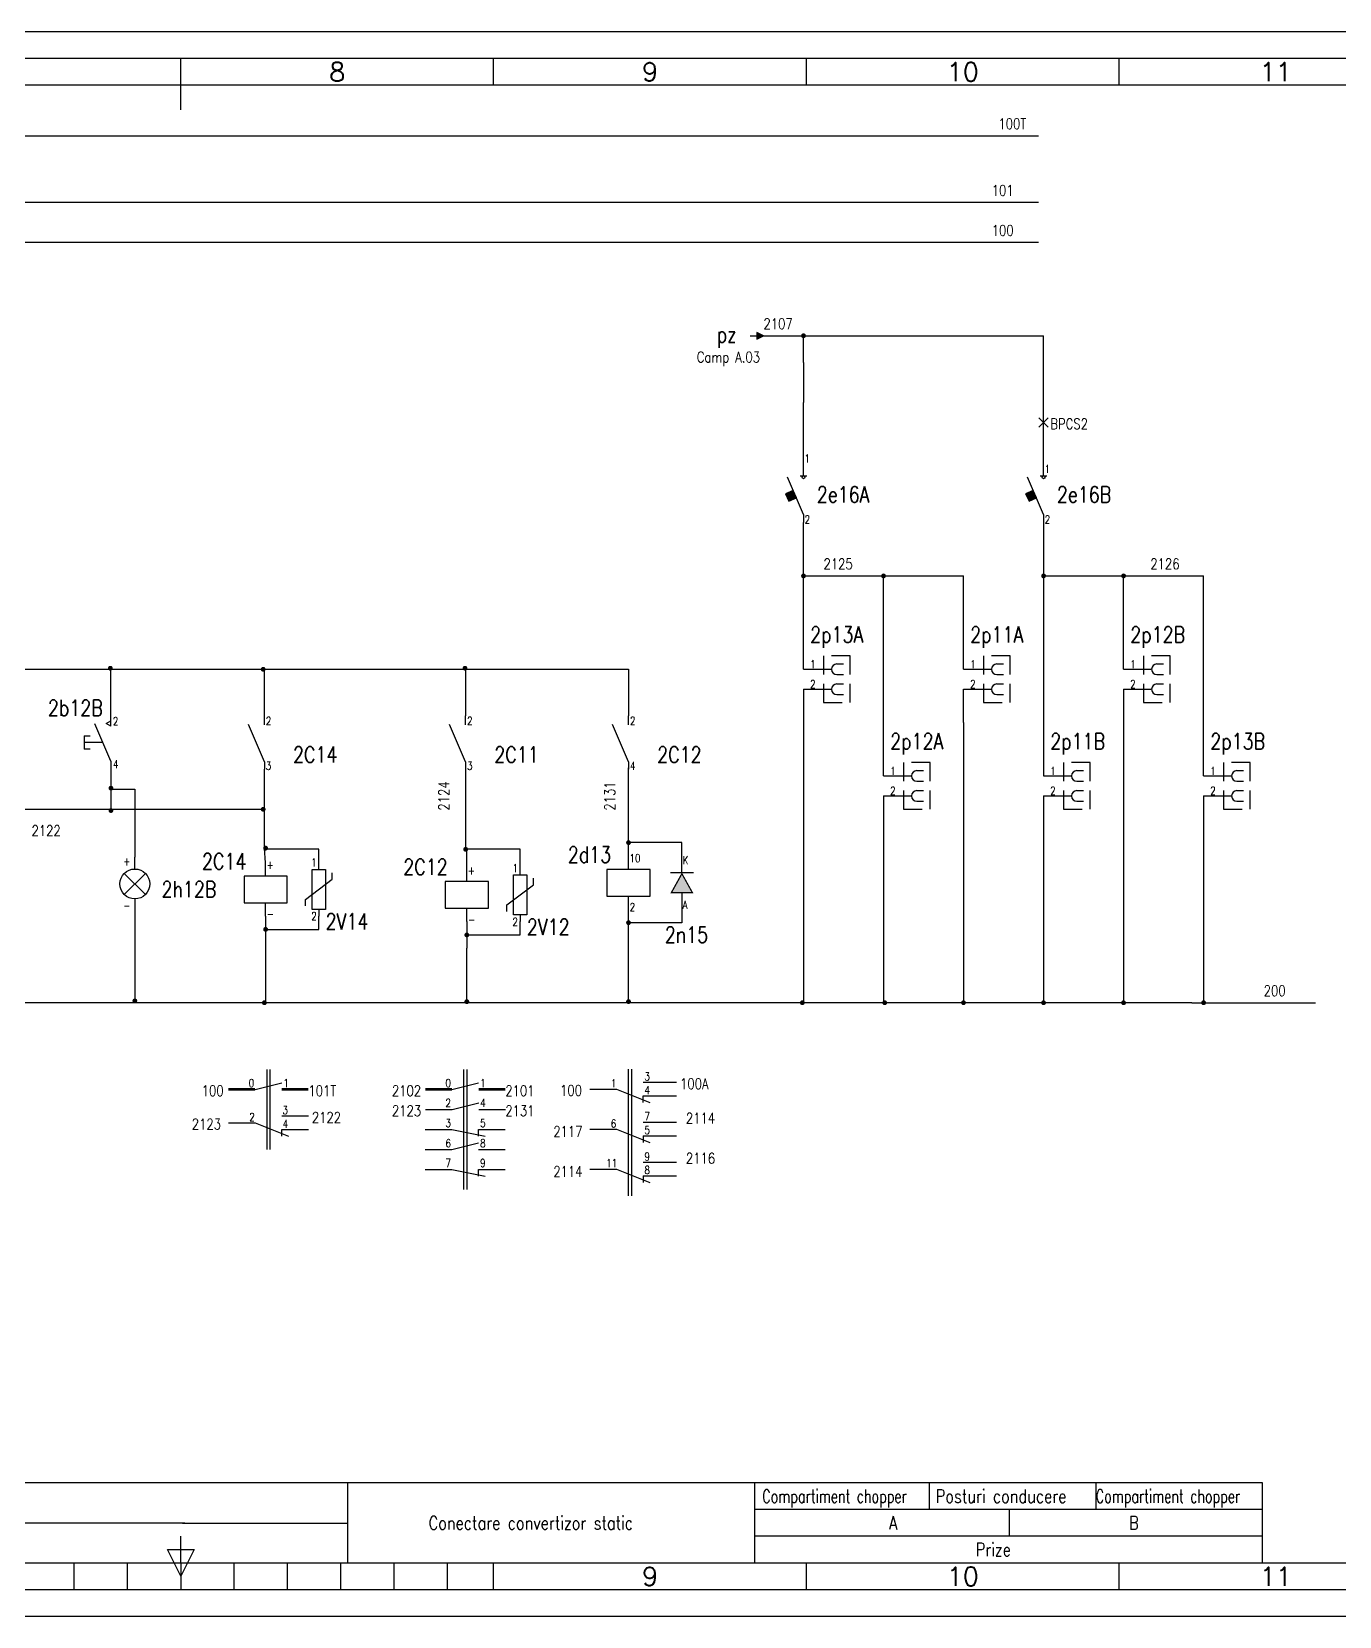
# Model space of a CAD drawing. Extents: x 23 to 1306, y -395 to 239.
# Drawn here: x 857.9 to 1103, y -394.7 to -97.7 of the extents above; entities that cross this region are included whole.
import ezdxf
from ezdxf.enums import TextEntityAlignment as Align

# ---------------------------------------------------------------- set-up
doc = ezdxf.new("R2010")
doc.units = 0
doc.header["$LTSCALE"] = 7
doc.header["$MEASUREMENT"] = 0
doc.linetypes.add('DASHED', pattern=[0.75, 0.5, -0.25])
doc.layers.get('0').update_dxf_attribs({"linetype": 'CONTINUOUS'})
doc.layers.add('MODIF', color=2, linetype='CONTINUOUS')
doc.layers.add('TAG', color=2, linetype='CONTINUOUS')
doc.styles.add('ISO', font='SIMPLEX.SHX')
doc.styles.add('ROMANS', font='romans', dxfattribs={"width": 0.8})

# ---------------------------------------------------------------- blocks, each defined once
blk = doc.blocks.new('SAGEATA')
at = {"flags": 128}
for points in [[(0, 2.5), (-0.625, 1.25), (0.625, 1.25), (0, 2.5)], [(0, 0), (0, 2.5)]]:
    blk.add_lwpolyline(points, dxfattribs=at)
blk.add_solid([(-0.625, 1.25), (0, 2.5), (0.625, 1.25)])
at = {"layer": 'TAG', "style": 'ROMANS', "width": 0.8}
for tag, p, rotation in [('1S', (0, 10), 180), ('1V', (0, 11.25), 270), ('1E', (2.5, 2.5), 90)]:
    blk.add_attdef(tag, p, '', height=3, rotation=rotation, dxfattribs=at)
blk.add_attdef('1N', (-5, 3.75), '', height=3, dxfattribs=at)
blk = doc.blocks.new('BA-RV-D')
at = {"linetype": 'Continuous'}
for p, q in [((0, -1.92), (0, 0)), ((-0.87, -1.42), (0, -0.92)), ((0, -1.92), (-0.87, -1.42)), ((-5, -3.75), (-5, -6.25)), ((-5, -3.75), (-3.91, -3.75)), ((-1.5, -5), (-5, -5)), ((-3.91, -6.25), (-5, -6.25)), ((0, -8.5), (0, -10))]:
    blk.add_line(p, q, dxfattribs=at)
at = {"linetype": 'Continuous', "flags": 128}
blk.add_lwpolyline([(0, -8.5), (-3, -1.5)], dxfattribs=at)
at = {"layer": 'TAG', "linetype": 'Continuous', "style": 'ROMANS', "width": 0.8}
for tag, p in [('1', (0.37, -1.73)), ('2', (0.36, -9.81))]:
    blk.add_attdef(tag, p, '', height=1.5, dxfattribs=at)
blk.add_attdef('P1', text='', height=3, dxfattribs=at).set_placement((-5.59, -6.52), align=Align.MIDDLE_RIGHT)
blk = doc.blocks.new('BEC')
at = {"linetype": 'Continuous'}
for p, q in [((0, -2.2), (0, 0)), ((1.98, -6.98), (-1.98, -3.02)), ((1.98, -3.02), (-1.98, -6.98)), ((0, -7.8), (0, -10))]:
    blk.add_line(p, q, dxfattribs=at)
blk.add_circle((0, -5), 2.8, dxfattribs=at)
at = {"layer": 'TAG', "linetype": 'Continuous', "style": 'ROMANS', "width": 0.8}
for tag, p, height in [('HH', (-3.84, -3.19), 3), ('1H', (4.42, -1.96), 1.5), ('2H', (4.4, -10.66), 1.5)]:
    blk.add_attdef(tag, p, '', height=height, rotation=90, dxfattribs=at)
for tag, p, height in [('1V', (0.46, -1.45), 1.5), ('HV', (-8.62, -6.71), 3), ('2V', (0.51, -10.25), 1.5)]:
    blk.add_attdef(tag, p, '', height=height, dxfattribs=at)
blk = doc.blocks.new('BILUTA')
at = {"linetype": 'Continuous', "flags": 128}
blk.add_lwpolyline([(-0.225, 0, 0.45, 0.45, 1), (0.225, 0, 0.45, 0.45, 1)], format="xyseb", close=True, dxfattribs=at)
blk = doc.blocks.new('2EC-A')
for p, q in [((-0.3, -2.5), (-0.3, -17.5)), ((0.3, -2.5), (0.3, -17.5)), ((-2.5, -6.25), (2.5, -5)), ((7.5, -11.25), (2.5, -11.25)), ((-7.5, -12.5), (-2.5, -12.5)), ((-2.5, -12.5), (3.75, -15)), ((2.5, -13.75), (7.5, -13.75)), ((2.5, -15), (2.5, -13.75))]:
    blk.add_line(p, q)
at = {"const_width": 0.5}
for points in [[(-7.5, -6.25), (-2.5, -6.25)], [(2.5, -6.25), (7.5, -6.25)]]:
    blk.add_lwpolyline(points, dxfattribs=at)
at = {"style": 'ROMANS', "width": 0.8}
for s, p in [('0', (-3.7, -5.81)), ('1', (2.8, -5.81)), ('2', (-3.58, -12.17)), ('3', (2.65, -10.88)), ('4', (2.65, -13.46))]:
    blk.add_text(s, height=1.5, dxfattribs=at).set_placement(p)
blk = doc.blocks.new('2MTU')
for p, q in [((-0.3, -2.5), (-0.3, -25)), ((0.3, -2.5), (0.3, -25)), ((-2.5, -6.25), (2.5, -5)), ((-2.47, -10), (2.53, -8.75)), ((-7.47, -10), (-2.47, -10)), ((2.53, -10), (7.53, -10)), ((-7.5, -13.75), (-2.5, -13.75)), ((-2.5, -13.75), (3.75, -15)), ((2.5, -13.75), (7.5, -13.75)), ((2.5, -15), (2.5, -13.75)), ((-7.5, -17.5), (-2.5, -17.5)), ((-2.5, -17.5), (2.5, -16.25)), ((2.5, -17.5), (7.5, -17.5)), ((-7.5, -21.25), (-2.5, -21.25)), ((-2.5, -21.25), (3.75, -22.5)), ((2.5, -21.25), (7.5, -21.25)), ((2.5, -22.5), (2.5, -21.25))]:
    blk.add_line(p, q)
at = {"const_width": 0.5}
for points in [[(-7.5, -6.25), (-2.5, -6.25)], [(2.5, -6.25), (7.5, -6.25)]]:
    blk.add_lwpolyline(points, dxfattribs=at)
at = {"style": 'ROMANS', "width": 0.8}
for s, p in [('0', (-3.7, -5.81)), ('1', (2.8, -5.81)), ('2', (-3.7, -9.52)), ('4', (2.8, -9.52)), ('3', (-3.7, -13.3)), ('5', (2.8, -13.3)), ('6', (-3.7, -17.08)), ('8', (2.8, -17.08)), ('7', (-3.7, -20.79)), ('9', (2.8, -20.79))]:
    blk.add_text(s, height=1.5, dxfattribs=at).set_placement(p)
blk = doc.blocks.new('BOB-REL')
at = {"linetype": 'Continuous'}
for p, q in [((0, -2.5), (0, 0)), ((0, -10), (0, -7.5))]:
    blk.add_line(p, q, dxfattribs=at)
at = {"linetype": 'Continuous', "flags": 128}
blk.add_lwpolyline([(4.05, -7.5), (4.05, -2.5), (-4.05, -2.5), (-4.05, -7.5)], close=True, dxfattribs=at)
at = {"layer": 'TAG', "linetype": 'Continuous', "style": 'ROMANS', "width": 0.8}
blk.add_attdef('K', text='', height=3, dxfattribs=at).set_placement((-4.37, 1.57), align=Align.MIDDLE_RIGHT)
for tag, p in [('1', (0.18, -1.15)), ('2', (0.21, -10.33))]:
    blk.add_attdef(tag, p, '', height=1.5, dxfattribs=at)
blk = doc.blocks.new('VRSTR')
for p, q in [((0, -1.25), (0, 0)), ((-1.25, -8.75), (-1.25, -1.25)), ((-1.25, -1.25), (1.25, -1.25)), ((1.25, -1.25), (1.25, -8.75)), ((2.5, -3.12), (2.5, -1.88)), ((-2.5, -6.88), (2.5, -3.12)), ((-2.5, -8.12), (-2.5, -6.88)), ((1.25, -8.75), (-1.25, -8.75)), ((0, -8.75), (0, -10))]:
    blk.add_line(p, q)
at = {"layer": 'TAG', "style": 'ROMANS', "width": 0.8}
for tag, p, height in [('1E', (-2.1, 2.56), 1.5), ('E', (-7.5, 0), 3), ('VE', (-7.5, -6.25), 3), ('2E', (-2.1, -9.35), 1.5)]:
    blk.add_attdef(tag, p, '', height=height, rotation=270, dxfattribs=at)
for tag, p, height in [('1N', (0.01, 0.57), 1.5), ('N', (3.75, -2.5), 3), ('VN', (3.75, -8.75), 3), ('2N', (0.01, -10.92), 1.5)]:
    blk.add_attdef(tag, p, '', height=height, dxfattribs=at)
blk = doc.blocks.new('2CND')
at = {"linetype": 'Continuous'}
for p, q in [((0, -1.64), (0, 0)), ((0, -8.62), (-3, -1.62)), ((0, -8.62), (0, -10))]:
    blk.add_line(p, q, dxfattribs=at)
at = {"layer": 'TAG', "linetype": 'Continuous', "style": 'ROMANS', "width": 0.8}
for tag, p in [('1', (0.26, -1.67)), ('2', (0.26, -10.09))]:
    blk.add_attdef(tag, p, '', height=1.5, dxfattribs=at)
blk.add_attdef('K1', text='', height=3, dxfattribs=at).set_placement((-5.58, -4.47), align=Align.MIDDLE_RIGHT)
blk = doc.blocks.new('2PRZ-2')
at = {"linetype": 'DASHED'}
for p, q in [((2.5, 2.5), (2.5, -6.25)), ((7.5, 2.5), (2.5, 2.5)), ((7.5, -6.25), (7.5, 2.5)), ((2.5, -6.25), (7.5, -6.25))]:
    blk.add_line(p, q, dxfattribs=at)
at = {"flags": 128}
for points in [[(0, 0), (4, 0)], [(5, 1), (6.25, 1)], [(5, -1), (6.25, -1)], [(5, -2.75), (6.25, -2.75)], [(0, -3.75), (4, -3.75)], [(5, -4.75), (6.25, -4.75)]]:
    blk.add_lwpolyline(points, dxfattribs=at)
for centre in [(5, 0), (5, -3.75)]:
    blk.add_arc(centre, 1, 90, 270)
at = {"layer": 'TAG', "style": 'ROMANS', "width": 0.8}
for tag, p, height in [('P', (4.45, 3.12), 3), ('1', (-0.01, 0.2), 1.5), ('2', (-0.01, -3.52), 1.5)]:
    blk.add_attdef(tag, p, '', height=height, dxfattribs=at)
blk = doc.blocks.new('X')
for p, q in [((-0.88, -0.88), (0.88, 0.88)), ((-0.88, 0.88), (0.88, -0.88))]:
    blk.add_line(p, q)
at = {"layer": 'TAG', "style": 'ROMANS', "width": 0.8}
blk.add_attdef('X', (-2.5, 2.5), '', height=2, dxfattribs=at)
blk = doc.blocks.new('2MONO1')
at = {"linetype": 'Continuous'}
for p, q in [((0, -1.25), (0, 0)), ((0, -8.5), (-3, -1.5)), ((-0.63, -1.25), (0.63, -1.25)), ((0, -8.5), (0, -10))]:
    blk.add_line(p, q, dxfattribs=at)
at = {"linetype": 'Continuous', "flags": 128}
blk.add_lwpolyline([(-1.32, -5.39), (-1.95, -3.97), (-3.37, -4.6), (-2.73, -6.02)], close=True, dxfattribs=at)
at = {"linetype": 'Continuous'}
blk.add_circle((0, -1.52), 0.273, dxfattribs=at)
blk.add_solid([(-2.73, -6.02), (-3.37, -4.6), (-1.32, -5.39), (-1.95, -3.97)], dxfattribs=at)
at = {"layer": 'TAG', "linetype": 'Continuous', "style": 'ROMANS', "width": 0.8}
for tag, p, height in [('1', (0.2, -0.7), 1.5), ('Q1', (-9.59, -6.79), 3), ('2', (0.2, -10.18), 1.5)]:
    blk.add_attdef(tag, p, '', height=height, dxfattribs=at)
blk = doc.blocks.new('DIODA')
at = {"linetype": 'Continuous'}
for p, q in [((0, -3.22), (0, 0)), ((0, -6.9), (0, -10))]:
    blk.add_line(p, q, dxfattribs=at)
at = {"linetype": 'Continuous', "const_width": 0.24, "flags": 128}
blk.add_lwpolyline([(0, -3.32), (-1.96, -6.85), (1.96, -6.85)], close=True, dxfattribs=at)
at = {"linetype": 'Continuous', "flags": 128}
blk.add_lwpolyline([(-2.16, -3.1), (2.17, -3.1)], dxfattribs=at)
at = {"linetype": 'Continuous'}
blk.add_solid([(-0.01, -3.32), (1.92, -6.84), (-1.91, -6.86)], dxfattribs=at)
at = {"layer": 'TAG', "linetype": 'Continuous', "style": 'ROMANS', "width": 0.8}
for tag, rotation, p in [('DE', 90, (-12.18, -1.74)), ('DV', 270, (-4.34, -6.03)), ('DS', 180, (-10.42, -5.99)), ('TE', 90, (6.57, -2.99)), ('TS', 180, (8.33, -7.24)), ('TV', 270, (14.41, -7.28))]:
    blk.add_attdef(tag, text='', height=3, rotation=rotation, dxfattribs=at).set_placement(p, align=Align.MIDDLE_RIGHT)
for tag, p in [('DN', (-6.08, -2.02)), ('TN', (12.67, -3.27))]:
    blk.add_attdef(tag, text='', height=3, dxfattribs=at).set_placement(p, align=Align.MIDDLE_RIGHT)
for tag, p, rotation in [('1E', (-2.65, -2.22), 90), ('1S', (-0.23, -0.04), 180), ('1V', (2.72, 0.3), 270), ('2E', (-2.65, -10.15), 90), ('2S', (-0.37, -8.45), 180), ('2V', (2.63, -8.07), 270)]:
    blk.add_attdef(tag, p, '', height=1.5, rotation=rotation, dxfattribs=at)
for tag, p in [('1N', (0.16, -1.54)), ('2N', (0.15, -9.9))]:
    blk.add_attdef(tag, p, '', height=1.5, dxfattribs=at)
blk = doc.blocks.new('RI13')
for p, q in [((-0.3, -2.5), (-0.3, -26.25)), ((0.3, -2.5), (0.3, -26.25)), ((8.75, -5), (2.5, -5)), ((-7.5, -6.25), (-2.5, -6.25)), ((-2.5, -6.25), (3.75, -8.75)), ((2.5, -7.5), (8.75, -7.5)), ((2.5, -8.75), (2.5, -7.5)), ((-7.5, -13.75), (-2.5, -13.75)), ((-2.5, -13.75), (3.75, -16.25)), ((8.75, -12.5), (2.5, -12.5)), ((2.5, -15), (8.75, -15)), ((2.5, -15), (2.5, -16.25)), ((8.75, -20), (2.5, -20)), ((-7.5, -21.25), (-2.5, -21.25)), ((-2.5, -21.25), (3.75, -23.75)), ((2.5, -22.5), (8.75, -22.5)), ((2.5, -22.5), (2.5, -23.75))]:
    blk.add_line(p, q)
at = {"style": 'ROMANS', "width": 0.8}
for s, p in [('1', (-3.58, -5.92)), ('3', (2.73, -4.63)), ('4', (2.73, -7.21)), ('7', (2.73, -12.11)), ('6', (-3.58, -13.47)), ('5', (2.73, -14.69)), ('11', (-4.45, -20.88)), ('9', (2.73, -19.66)), ('8', (2.73, -22.17))]:
    blk.add_text(s, height=1.5, dxfattribs=at).set_placement(p)

msp = doc.modelspace()

# ---------------------------------------------------------------- linework, layer by layer
at = {"color": 240}
for p, q in [((1306.33, -97.74), (486.25, -97.74)), ((1301.33, -102.74), (491.25, -102.74)), ((491.25, -389.74), (1301.33, -389.74)), ((486.25, -394.74), (1306.33, -394.74))]:
    msp.add_line(p, q, dxfattribs=at)
at = {"color": 70}
for p, q in [((885.81, -112.4), (885.81, -102.74)), ((944.45, -107.74), (944.45, -102.74)), ((1003.09, -107.74), (1003.09, -102.74)), ((1061.73, -107.74), (1061.73, -102.74)), ((1296.33, -107.74), (496.25, -107.74)), ((883.33, -382.24), (888.33, -382.24)), ((885.83, -387.24), (883.33, -382.24)), ((888.33, -382.24), (885.83, -387.24)), ((496.25, -384.74), (1296.33, -384.74)), ((865.83, -389.74), (865.83, -384.74)), ((875.83, -389.74), (875.83, -384.74)), ((885.83, -384.74), (885.83, -389.74)), ((895.83, -389.74), (895.83, -384.74)), ((905.83, -389.74), (905.83, -384.74)), ((915.83, -389.74), (915.83, -384.74)), ((925.83, -389.74), (925.83, -384.74)), ((935.83, -389.74), (935.83, -384.74)), ((944.45, -389.74), (944.45, -384.74)), ((944.45, -389.74), (944.45, -384.74)), ((1003.09, -389.74), (1003.09, -384.74)), ((1061.73, -389.74), (1061.73, -384.74))]:
    msp.add_line(p, q, dxfattribs=at)
at = {"layer": 'MODIF'}
for p, q in [((792.83, -117.24), (1029.08, -117.24)), ((1029.08, -117.24), (1046.58, -117.24)), ((1046.58, -129.74), (805.33, -129.74)), ((1046.58, -137.24), (805.33, -137.24)), ((995.04, -154.74), (1047.54, -154.74)), ((1002.54, -159.74), (1002.54, -154.74)), ((1047.54, -179.74), (1047.54, -154.74)), ((1002.54, -159.74), (1002.54, -167.24)), ((1002.54, -179.74), (1002.54, -167.24)), ((1002.54, -195.99), (1002.54, -189.74)), ((1047.54, -189.74), (1047.54, -237.24)), ((1002.54, -217.24), (1002.54, -194.74)), ((1002.54, -199.74), (1032.54, -199.74)), ((1017.54, -237.24), (1017.54, -199.74)), ((1032.54, -217.24), (1032.54, -199.74)), ((1047.54, -199.74), (1077.54, -199.74)), ((1062.54, -217.24), (1062.54, -199.74)), ((1077.54, -237.24), (1077.54, -199.74)), ((807.83, -217.24), (916.36, -217.24)), ((872.71, -225.99), (872.71, -217.24)), ((901.48, -225.99), (901.48, -217.24)), ((916.36, -217.24), (939.21, -217.24)), ((939.21, -217.24), (939.21, -225.99)), ((939.21, -217.24), (969.76, -217.24)), ((969.76, -217.24), (969.74, -225.99)), ((1002.54, -217.24), (1003.79, -217.24)), ((1032.54, -217.24), (1033.79, -217.24)), ((1062.54, -217.24), (1063.79, -217.24)), ((1002.54, -220.99), (1002.54, -265.99)), ((1002.54, -220.99), (1003.79, -220.99)), ((1032.54, -227.24), (1032.54, -220.99)), ((1032.54, -220.99), (1033.79, -220.99)), ((1062.54, -220.99), (1062.54, -273.49)), ((1062.54, -220.99), (1063.79, -220.99)), ((1032.54, -227.24), (1032.54, -272.24)), ((872.71, -235.99), (872.71, -243.49)), ((901.48, -242.24), (901.48, -235.99)), ((939.21, -235.99), (939.21, -250.77)), ((969.74, -252.24), (969.74, -235.69)), ((1017.54, -237.24), (1018.79, -237.24)), ((1047.54, -237.24), (1048.79, -237.24)), ((1077.54, -237.24), (1078.79, -237.24)), ((872.71, -239.74), (877.2, -239.74)), ((877.2, -239.74), (877.2, -252.48)), ((856.39, -243.49), (889.89, -243.49)), ((889.89, -243.49), (901.48, -243.49)), ((901.48, -250.8), (901.48, -242.24)), ((1017.54, -240.99), (1017.54, -265.99)), ((1017.54, -240.99), (1018.79, -240.99)), ((1047.54, -240.99), (1047.54, -273.49)), ((1047.54, -240.99), (1048.79, -240.99)), ((1077.54, -240.99), (1077.54, -273.49)), ((1077.54, -240.99), (1078.79, -240.99)), ((901.71, -253.49), (901.48, -250.77)), ((901.71, -250.77), (901.71, -250.77)), ((911.71, -250.99), (901.71, -250.99)), ((911.71, -253.49), (911.71, -250.99)), ((939.43, -254.54), (939.43, -250.99)), ((949.43, -250.99), (939.43, -250.99)), ((949.43, -254.54), (949.43, -250.99)), ((979.74, -249.74), (969.74, -249.74)), ((979.74, -252.24), (979.74, -249.74)), ((877.2, -262.48), (877.2, -279.62)), ((901.71, -263.49), (901.71, -279.74)), ((911.71, -265.99), (911.71, -263.49)), ((969.74, -279.74), (969.74, -262.24)), ((979.74, -262.24), (979.74, -264.74)), ((901.71, -265.99), (911.71, -265.99)), ((939.43, -264.54), (939.43, -269.54)), ((939.43, -267.04), (949.43, -267.04)), ((949.43, -267.04), (949.43, -264.54)), ((979.74, -264.74), (969.74, -264.74)), ((1002.54, -265.99), (1002.54, -279.74)), ((1017.54, -265.99), (1017.54, -279.74)), ((939.43, -279.54), (939.43, -269.54)), ((1032.54, -272.24), (1032.54, -279.74)), ((1047.54, -273.49), (1047.54, -279.74)), ((1062.54, -273.49), (1062.54, -279.74)), ((1077.54, -273.49), (1077.54, -279.74)), ((1075.33, -279.74), (664.08, -279.74)), ((877.2, -279.39), (877.2, -279.39)), ((901.48, -279.74), (901.48, -279.74)), ((969.74, -279.52), (969.74, -279.52)), ((1075.33, -279.74), (1098.49, -279.74)), ((917.04, -369.71), (917.04, -384.57)), ((993.35, -369.74), (993.35, -384.74)), ((1026.07, -369.74), (1026.07, -374.74)), ((1057.32, -369.74), (1057.32, -374.74)), ((1088.57, -374.74), (993.57, -374.74)), ((1041.07, -374.74), (1041.07, -379.74)), ((731.58, -377.24), (886.58, -377.24)), ((885.83, -384.74), (885.83, -379.74)), ((886.11, -377.26), (917.04, -377.26)), ((1088.57, -379.74), (993.57, -379.74))]:
    msp.add_line(p, q, dxfattribs=at)
at = {"layer": 'MODIF', "flags": 128}
msp.add_lwpolyline([(1088.57, -384.74), (1088.57, -369.74), (531.07, -369.74)], dxfattribs=at)

# ---------------------------------------------------------------- block references
at = {"layer": 'MODIF'}
ref = msp.add_blockref('SAGEATA', (992.54, -154.74), dxfattribs=dict(at, rotation=270))
ref.add_attrib('1E', 'pz', (986.29, -155.99), dxfattribs={"layer": 'TAG', "height": 3, "style": 'ROMANS', "width": 0.8})
for name, p in [('BILUTA', (1002.54, -154.74)), ('BILUTA', (1002.54, -199.74)), ('BILUTA', (1017.54, -199.74)), ('BILUTA', (1047.54, -199.74)), ('BILUTA', (1062.54, -199.74)), ('BILUTA', (872.6, -217.05)), ('BILUTA', (901.26, -217.24)), ('BILUTA', (939.09, -217.05)), ('BILUTA', (872.71, -239.52)), ('BILUTA', (872.71, -243.72)), ('BILUTA', (901.26, -243.49)), ('BILUTA', (969.74, -249.74)), ('BILUTA', (901.71, -250.77)), ('BILUTA', (939.21, -250.99)), ('BILUTA', (969.74, -264.74)), ('BILUTA', (901.71, -265.99)), ('BILUTA', (939.43, -267.04)), ('BILUTA', (877.2, -279.39)), ('BILUTA', (939.43, -279.54)), ('BILUTA', (969.74, -279.52)), ('BILUTA', (901.48, -279.74)), ('BILUTA', (1002.32, -279.74)), ('BILUTA', (1017.77, -279.74)), ('BILUTA', (1032.54, -279.74)), ('BILUTA', (1047.54, -279.74)), ('BILUTA', (1062.54, -279.74)), ('BILUTA', (1077.54, -279.74)), ('2EC-A', (902.23, -289.74)), ('2MTU', (939.13, -289.74)), ('RI13', (970, -289.67))]:
    msp.add_blockref(name, p, dxfattribs=at)
ref = msp.add_blockref('X', (1047.54, -170.99), dxfattribs=at)
ref.add_attrib('X', 'BPCS2', (1048.79, -172.24), dxfattribs={"layer": 'TAG', "height": 2, "style": 'ROMANS', "width": 0.8})
ref = msp.add_blockref('2MONO1', (1002.54, -179.74), dxfattribs=at)
ref.add_attrib('Q1', '2e16A', (1005.04, -185.99), dxfattribs={"layer": 'TAG', "height": 3, "style": 'ROMANS', "width": 0.8})
ref.add_attrib('2', '2', (1002.74, -189.92), dxfattribs={"layer": 'TAG', "height": 1.5, "style": 'ROMANS', "width": 0.8})
ref.add_attrib('1', '1', (1002.74, -178.49), dxfattribs={"layer": 'TAG', "height": 1.5, "style": 'ROMANS', "width": 0.8})
ref = msp.add_blockref('2MONO1', (1047.54, -179.74), dxfattribs=at)
ref.add_attrib('Q1', '2e16B', (1050.04, -185.99), dxfattribs={"layer": 'TAG', "height": 3, "style": 'ROMANS', "width": 0.8})
ref.add_attrib('2', '2', (1047.74, -189.92), dxfattribs={"layer": 'TAG', "height": 1.5, "style": 'ROMANS', "width": 0.8})
ref.add_attrib('1', '1', (1047.74, -180.44), dxfattribs={"layer": 'TAG', "height": 1.5, "style": 'ROMANS', "width": 0.8})
ref = msp.add_blockref('2PRZ-2', (1003.79, -217.24), dxfattribs=at)
ref.add_attrib('1', '1', (1003.78, -217.04), dxfattribs={"layer": 'TAG', "height": 1.5, "style": 'ROMANS', "width": 0.8})
ref.add_attrib('P', '2p13A', (1003.79, -212.24), dxfattribs={"layer": 'TAG', "height": 3, "style": 'ROMANS', "width": 0.8})
ref.add_attrib('2', '2', (1003.78, -220.76), dxfattribs={"layer": 'TAG', "height": 1.5, "style": 'ROMANS', "width": 0.8})
ref = msp.add_blockref('2PRZ-2', (1033.79, -217.24), dxfattribs=at)
ref.add_attrib('1', '1', (1033.78, -217.04), dxfattribs={"layer": 'TAG', "height": 1.5, "style": 'ROMANS', "width": 0.8})
ref.add_attrib('P', '2p11A', (1033.79, -212.24), dxfattribs={"layer": 'TAG', "height": 3, "style": 'ROMANS', "width": 0.8})
ref.add_attrib('2', '2', (1033.78, -220.76), dxfattribs={"layer": 'TAG', "height": 1.5, "style": 'ROMANS', "width": 0.8})
ref = msp.add_blockref('2PRZ-2', (1063.79, -217.24), dxfattribs=at)
ref.add_attrib('1', '1', (1063.78, -217.04), dxfattribs={"layer": 'TAG', "height": 1.5, "style": 'ROMANS', "width": 0.8})
ref.add_attrib('P', '2p12B', (1063.79, -212.24), dxfattribs={"layer": 'TAG', "height": 3, "style": 'ROMANS', "width": 0.8})
ref.add_attrib('2', '2', (1063.78, -220.76), dxfattribs={"layer": 'TAG', "height": 1.5, "style": 'ROMANS', "width": 0.8})
ref = msp.add_blockref('BA-RV-D', (872.71, -225.99), dxfattribs=at)
ref.add_attrib('P1', '2b12B', dxfattribs={"layer": 'TAG', "height": 3, "style": 'ROMANS', "width": 0.8}).set_placement((871.19, -224.49), align=Align.MIDDLE_RIGHT)
ref.add_attrib('2', '4', (873.08, -235.8), dxfattribs={"layer": 'TAG', "height": 1.5, "style": 'ROMANS', "width": 0.8})
ref.add_attrib('1', '2', (873.08, -227.72), dxfattribs={"layer": 'TAG', "height": 1.5, "style": 'ROMANS', "width": 0.8})
ref = msp.add_blockref('2CND', (901.48, -225.99), dxfattribs=at)
ref.add_attrib('K1', '2C14', dxfattribs={"layer": 'TAG', "linetype": 'Continuous', "height": 3, "style": 'ROMANS', "width": 0.8}).set_placement((915.18, -233.24), align=Align.MIDDLE_RIGHT)
ref.add_attrib('2', '3', (901.75, -236.08), dxfattribs={"layer": 'TAG', "linetype": 'Continuous', "height": 1.5, "style": 'ROMANS', "width": 0.8})
ref.add_attrib('1', '2', (901.75, -227.66), dxfattribs={"layer": 'TAG', "linetype": 'Continuous', "height": 1.5, "style": 'ROMANS', "width": 0.8})
ref = msp.add_blockref('2CND', (939.21, -225.99), dxfattribs=at)
ref.add_attrib('K1', '2C11', dxfattribs={"layer": 'TAG', "linetype": 'Continuous', "height": 3, "style": 'ROMANS', "width": 0.8}).set_placement((952.91, -233.24), align=Align.MIDDLE_RIGHT)
ref.add_attrib('2', '3', (939.47, -236.08), dxfattribs={"layer": 'TAG', "linetype": 'Continuous', "height": 1.5, "style": 'ROMANS', "width": 0.8})
ref.add_attrib('1', '2', (939.47, -227.66), dxfattribs={"layer": 'TAG', "linetype": 'Continuous', "height": 1.5, "style": 'ROMANS', "width": 0.8})
ref = msp.add_blockref('2CND', (969.74, -225.99), dxfattribs=at)
ref.add_attrib('K1', '2C12', dxfattribs={"layer": 'TAG', "linetype": 'Continuous', "height": 3, "style": 'ROMANS', "width": 0.8}).set_placement((983.44, -233.24), align=Align.MIDDLE_RIGHT)
ref.add_attrib('2', '4', (970, -236.08), dxfattribs={"layer": 'TAG', "linetype": 'Continuous', "height": 1.5, "style": 'ROMANS', "width": 0.8})
ref.add_attrib('1', '2', (970, -227.66), dxfattribs={"layer": 'TAG', "linetype": 'Continuous', "height": 1.5, "style": 'ROMANS', "width": 0.8})
ref = msp.add_blockref('2PRZ-2', (1018.79, -237.24), dxfattribs=at)
ref.add_attrib('1', '1', (1018.78, -237.04), dxfattribs={"layer": 'TAG', "height": 1.5, "style": 'ROMANS', "width": 0.8})
ref.add_attrib('P', '2p12A', (1018.79, -232.24), dxfattribs={"layer": 'TAG', "height": 3, "style": 'ROMANS', "width": 0.8})
ref.add_attrib('2', '2', (1018.78, -240.76), dxfattribs={"layer": 'TAG', "height": 1.5, "style": 'ROMANS', "width": 0.8})
ref = msp.add_blockref('2PRZ-2', (1048.79, -237.24), dxfattribs=at)
ref.add_attrib('1', '1', (1048.78, -237.04), dxfattribs={"layer": 'TAG', "height": 1.5, "style": 'ROMANS', "width": 0.8})
ref.add_attrib('P', '2p11B', (1048.79, -232.24), dxfattribs={"layer": 'TAG', "height": 3, "style": 'ROMANS', "width": 0.8})
ref.add_attrib('2', '2', (1048.78, -240.76), dxfattribs={"layer": 'TAG', "height": 1.5, "style": 'ROMANS', "width": 0.8})
ref = msp.add_blockref('2PRZ-2', (1078.79, -237.24), dxfattribs=at)
ref.add_attrib('1', '1', (1078.78, -237.04), dxfattribs={"layer": 'TAG', "height": 1.5, "style": 'ROMANS', "width": 0.8})
ref.add_attrib('P', '2p13B', (1078.79, -232.24), dxfattribs={"layer": 'TAG', "height": 3, "style": 'ROMANS', "width": 0.8})
ref.add_attrib('2', '2', (1078.78, -240.76), dxfattribs={"layer": 'TAG', "height": 1.5, "style": 'ROMANS', "width": 0.8})
ref = msp.add_blockref('BOB-REL', (901.71, -253.49), dxfattribs=at)
ref.add_attrib('K', '2C14', dxfattribs={"layer": 'TAG', "linetype": 'Continuous', "height": 3, "style": 'ROMANS', "width": 0.8}).set_placement((898.12, -253.24), align=Align.MIDDLE_RIGHT)
ref.add_attrib('2', '- ', (901.92, -263.82), dxfattribs={"layer": 'TAG', "linetype": 'Continuous', "height": 1.5, "style": 'ROMANS', "width": 0.8})
ref.add_attrib('1', '+ ', (901.89, -254.65), dxfattribs={"layer": 'TAG', "linetype": 'Continuous', "height": 1.5, "style": 'ROMANS', "width": 0.8})
ref = msp.add_blockref('BOB-REL', (969.74, -252.24), dxfattribs=at)
ref.add_attrib('K', '2d13', dxfattribs={"layer": 'TAG', "linetype": 'Continuous', "height": 3, "style": 'ROMANS', "width": 0.8}).set_placement((966.49, -251.99), align=Align.MIDDLE_RIGHT)
ref.add_attrib('2', '2', (969.95, -262.57), dxfattribs={"layer": 'TAG', "linetype": 'Continuous', "height": 1.5, "style": 'ROMANS', "width": 0.8})
ref.add_attrib('1', '10', (969.92, -253.4), dxfattribs={"layer": 'TAG', "linetype": 'Continuous', "height": 1.5, "style": 'ROMANS', "width": 0.8})
ref = msp.add_blockref('DIODA', (979.74, -252.24), dxfattribs=at)
ref.add_attrib('DN', '2n15', dxfattribs={"layer": 'TAG', "linetype": 'Continuous', "height": 3, "style": 'ROMANS', "width": 0.8}).set_placement((984.67, -266.99), align=Align.MIDDLE_RIGHT)
ref.add_attrib('2N', 'A', (979.88, -262.14), dxfattribs={"layer": 'TAG', "linetype": 'Continuous', "height": 1.5, "style": 'ROMANS', "width": 0.8})
ref.add_attrib('1N', 'K', (979.89, -253.78), dxfattribs={"layer": 'TAG', "linetype": 'Continuous', "height": 1.5, "style": 'ROMANS', "width": 0.8})
ref = msp.add_blockref('BEC', (877.2, -252.48), dxfattribs=at)
ref.add_attrib('HV', '2h12B', (882.2, -259.98), dxfattribs={"layer": 'TAG', "linetype": 'Continuous', "height": 3, "style": 'ROMANS', "width": 0.8})
ref.add_attrib('2V', '-', (875.03, -262.27), dxfattribs={"layer": 'TAG', "linetype": 'Continuous', "height": 1.5, "style": 'ROMANS', "width": 0.8})
ref.add_attrib('1V', '+', (875.03, -254), dxfattribs={"layer": 'TAG', "linetype": 'Continuous', "height": 1.5, "style": 'ROMANS', "width": 0.8})
ref = msp.add_blockref('VRSTR', (911.71, -253.49), dxfattribs=at)
ref.add_attrib('N', '2V14', (912.96, -265.99), dxfattribs={"layer": 'TAG', "height": 3, "style": 'ROMANS', "width": 0.8})
ref.add_attrib('1N', '1 ', (910.27, -254.19), dxfattribs={"layer": 'TAG', "height": 1.5, "style": 'ROMANS', "width": 0.8})
ref.add_attrib('2N', '2 ', (910.27, -264.27), dxfattribs={"layer": 'TAG', "height": 1.5, "style": 'ROMANS', "width": 0.8})
ref = msp.add_blockref('BOB-REL', (939.43, -254.54), dxfattribs=at)
ref.add_attrib('K', '2C12', dxfattribs={"layer": 'TAG', "linetype": 'Continuous', "height": 3, "style": 'ROMANS', "width": 0.8}).set_placement((935.85, -254.29), align=Align.MIDDLE_RIGHT)
ref.add_attrib('2', '- ', (939.65, -264.88), dxfattribs={"layer": 'TAG', "linetype": 'Continuous', "height": 1.5, "style": 'ROMANS', "width": 0.8})
ref.add_attrib('1', '+ ', (939.62, -255.7), dxfattribs={"layer": 'TAG', "linetype": 'Continuous', "height": 1.5, "style": 'ROMANS', "width": 0.8})
ref = msp.add_blockref('VRSTR', (949.43, -254.54), dxfattribs=at)
ref.add_attrib('N', '2V12', (950.68, -267.04), dxfattribs={"layer": 'TAG', "height": 3, "style": 'ROMANS', "width": 0.8})
ref.add_attrib('1N', '1 ', (947.99, -255.24), dxfattribs={"layer": 'TAG', "height": 1.5, "style": 'ROMANS', "width": 0.8})
ref.add_attrib('2N', '2 ', (947.99, -265.32), dxfattribs={"layer": 'TAG', "height": 1.5, "style": 'ROMANS', "width": 0.8})

# ---------------------------------------------------------------- texts
at = {"color": 50, "style": 'ISO'}
for s, p in [('8', (915.13, -105.26)), ('9', (973.77, -105.26)), ('10', (1032.41, -105.26)), ('11', (1091.05, -105.26)), ('9', (973.77, -387.26)), ('10', (1032.41, -387.26)), ('11', (1091.05, -387.26))]:
    msp.add_text(s, height=3.5, dxfattribs=at).set_placement(p, align=Align.MIDDLE)
at = {"layer": 'MODIF', "style": 'ROMANS'}
for s, height, width, p in [('100T', 2, 0.8, (1039.08, -115.99)), ('101', 2, 0.8, (1037.83, -128.49)), ('100', 2, 0.8, (1037.83, -135.99)), ('2107', 2, 0.8, (995.04, -153.49)), ('Camp A.03', 2, 0.8, (982.54, -159.74)), ('2125', 2, 0.8, (1006.29, -198.49)), ('2126', 2, 0.8, (1067.54, -198.49)), ('2122', 2, 0.8, (857.83, -248.49)), ('200', 2, 0.8, (1088.79, -278.49)), ('100A', 2, 0.8, (979.4, -295.92)), ('100', 2, 0.8, (889.73, -297.24)), ('101T', 2, 0.8, (909.73, -297.24)), ('2102', 2, 0.8, (925.38, -297.24)), ('2101', 2, 0.8, (946.63, -297.24)), ('100', 2, 0.8, (956.9, -297.17)), ('2123', 2, 0.8, (925.38, -300.99)), ('2131', 2, 0.8, (946.63, -300.99)), ('2123', 2, 0.8, (887.88, -303.49)), ('2122', 2, 0.8, (910.38, -302.24)), ('2117', 2, 0.8, (955.63, -304.87)), ('2114', 2, 0.8, (980.49, -302.38)), ('2116', 2, 0.8, (980.49, -309.88)), ('2114', 2, 0.8, (955.63, -312.37)), ('Compartiment chopper', 2.5, 0.7, (994.82, -373.49)), ('Posturi conducere', 2.5, 0.8, (1027.32, -373.49)), ('Compartiment chopper', 2.5, 0.7, (1057.32, -373.49)), ('Conectare convertizor static', 2.5, 0.8, (932.26, -378.49)), ('A', 2.5, 0.8, (1018.57, -378.49)), ('B', 2.5, 0.8, (1063.57, -378.49)), ('Prize', 2.5, 0.8, (1034.82, -383.49))]:
    msp.add_text(s, height=height, dxfattribs=dict(at, width=width)).set_placement(p)
at = {"layer": 'MODIF', "style": 'ROMANS', "width": 0.8}
for s, p in [('2124', (936.13, -243.74)), ('2131', (967.21, -243.74))]:
    msp.add_text(s, height=2, rotation=90, dxfattribs=at).set_placement(p)

doc.saveas('drawing.dxf')
